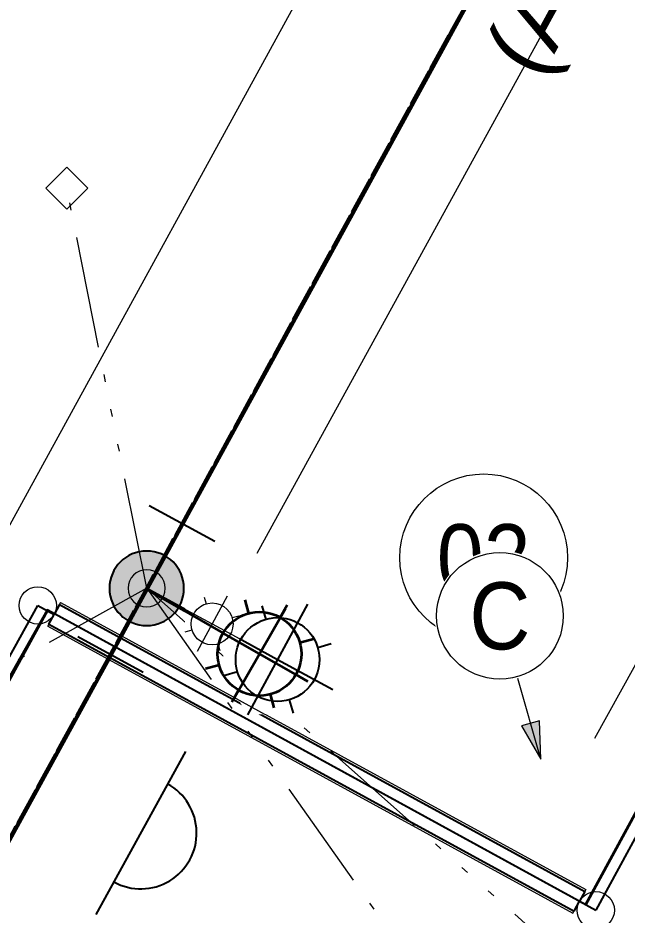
# Model space of a CAD drawing. Header units: metres. Extents: x 279683 to 1215799, y 6210454 to 24863887.
# Drawn here: x 280059.95 to 280076.3, y 6216994.01 to 6217018.09 of the extents above; entities that cross this region are included whole.
import ezdxf
from ezdxf.enums import TextEntityAlignment as Align

# ---------------------------------------------------------------- set-up
doc = ezdxf.new("R2010")
doc.units = ezdxf.units.M
for name, pattern in [('Cable Exist OH', [1, 1, 0]), ('IE Trench LV', [6, 4, -2]), ('PHANTOMX2', [6.6, 3, -0.75, 0.2, -0.75, 0.2, -0.75, 0.2, -0.75])]:
    doc.linetypes.add(name, pattern=pattern)
doc.layers.get('0').update_dxf_attribs({"color": 6})
for name, color, linetype, lineweight in [('_User Miscellaneous1', 11, 'Continuous', 13), ('_User Miscellaneous2', 31, 'Continuous', 13), ('_User Miscellaneous3', 51, 'Continuous', 13), ('_User Miscellaneous5', 121, 'Continuous', 13), ('_User Miscellaneous6', 13, 'Continuous', 13), ('_User_HV_Exist', 1, 'Continuous', 25), ('_User_LV_Exist', 5, 'Continuous', 25), ('_User_SL_Exist', 4, 'Continuous', 35), ('Cadastre Land Parcels_SP_EXT', 118, 'Continuous', 15), ('Services_SP_EXT', 42, 'PHANTOMX2', 20)]:
    doc.layers.add(name, color=color, linetype=linetype, lineweight=lineweight)
doc.layers.add('_User Miscellaneous11', color=252, linetype='Continuous', lineweight=13, transparency=0.5)
for name, color, linetype in [('Duct_SP_NEW', 2, 'Continuous'), ('Equip_SP_HV_EXT', 7, 'Continuous'), ('Equip_SP_SL_EXT', 7, 'Continuous'), ('Mains_LV_New_T84', 2, 'Cable x'), ('OH_Details_SP_MISC', 7, 'Continuous'), ('SupportsOH_SP_TR_HV_LV_SL_EXT', 7, 'Continuous'), ('Trench_SP_NEW', 2, 'Continuous')]:
    doc.layers.add(name, color=color, linetype=linetype)
doc.styles.add('POLE_LABEL', font='arial.ttf', dxfattribs={"height": 2})
doc.styles.add('SL_LABEL', font='arial.ttf', dxfattribs={"height": 2})
doc.styles.get("Standard").update_dxf_attribs({"font": 'arial.ttf'})
doc.linetypes.add('Cable New UG', pattern='A,5.5,-0.01,["X",Standard,S=1.8,R=0,X=0,Y=-0.94],-1.7', length=7.21)
doc.linetypes.add('Cable x', pattern='A,4.5,-0.01,["X",Standard,S=1.25,R=0,X=0,Y=-0.65],-1.2', length=5.71)
doc.linetypes.add('IE Trench HV', pattern='A,4,-0.4,["/",Standard,S=2,R=0,X=0.25,Y=-1],-1.6', length=6)

# ---------------------------------------------------------------- blocks, each defined once
blk = doc.blocks.new('CCP_EXT')
at = {"flags": 9}
for tag, p in [('ORIENTATION', (0, -0.8)), ('OWNED_BY', (0, -1)), ('USAGE', (0, -1.2)), ('LEGEND', (0, -1.4)), ('LIFE_SUPPORT', (0, -1.6)), ('STATE', (0, -1.8)), ('NOTES', (0, -2))]:
    blk.add_attdef(tag, text='', height=0.2, dxfattribs=at).set_placement(p, align=Align.MIDDLE_LEFT)
blk.add_wipeout([(0, 0.566), (0.566, 0), (0, -0.566), (-0.566, 0)])
blk.add_lwpolyline([(-0.566, 0), (0, 0.566), (0.566, 0), (0, -0.566), (-0.566, 0)])
at = {"flags": 1}
blk.add_attdef('Z', (0, 0), '', height=0.2, dxfattribs=at)
at = {"flags": 9}
for tag, p in [('CCP_TYPE', (0, 0)), ('CONSTRUCTED_VOLTAGE', (0, -0.2)), ('NO_PHASES', (0, -0.4)), ('OPERATING_VOLTAGE', (0, -0.6))]:
    blk.add_attdef(tag, text='', height=0.2, dxfattribs=at).set_placement(p, align=Align.MIDDLE_LEFT)
blk = doc.blocks.new('POLE_EXT')
blk.add_hatch(color=256).paths.add_polyline_path([(-1, 0, 1), (1, 0, 1)])
blk.add_lwpolyline([(-1, 0, 1), (1, 0, 1)], format="xyb", close=True)
at = {"flags": 8}
blk.add_attdef('pNumber', text='', height=2, dxfattribs=at).set_placement((2.5, 2.5), align=Align.MIDDLE_CENTER)
at = {"style": 'POLE_LABEL', "flags": 9}
for tag, p in [('STRUCTURE_PLANT_NUMBER', (1.355, 0.028)), ('STREET_CODE', (1.355, -0.2))]:
    blk.add_attdef(tag, text='', height=0.2, dxfattribs=at).set_placement(p, align=Align.MIDDLE_LEFT)
at = {"flags": 9}
for tag, p in [('OWNED_BY', (1.355, -0.4)), ('SPECIAL_USE', (1.355, -0.8)), ('PARENT', (1.355, -0.6)), ('STATE', (1.355, -1)), ('USAGE', (1.355, -1.2)), ('cLV', (1.355, -1.4)), ('hDepth', (1.355, -1.6)), ('cHV', (1.355, -2)), ('hDia', (1.355, -1.8)), ('LBRACKET', (1.355, -2.2)), ('LExisting', (1.355, -2.4)), ('LANTNUMBER', (1.355, -2.6)), ('LOther', (1.355, -2.8)), ('LRemove', (1.355, -3)), ('LEGEND', (1.355, -3.2)), ('cLinedev', (1.355, -3.4)), ('LOCATION', (1.355, -3.6)), ('pExisting', (1.355, -3.8)), ('PFNUMBER', (1.355, -4)), ('pFooting', (1.355, -4.4)), ('NEWPFNUMBER', (1.355, -4.2)), ('pNew', (1.355, -4.6)), ('pRelocate', (1.355, -5)), ('pRemove', (1.355, -5.2)), ('pReplace', (1.355, -5.4)), ('pStay', (1.355, -5.6)), ('pType', (1.355, -5.8)), ('cspan', (1.355, -6)), ('STREETNAME', (1.355, -6.2)), ('SUBURB', (1.355, -6.4)), ('NOTES', (1.355, -6.6)), ('MAINTAINED_BY', (1.355, -6.814)), ('OPERATED_BY', (1.355, -7.014))]:
    blk.add_attdef(tag, text='', height=0.2, dxfattribs=at).set_placement(p, align=Align.MIDDLE_LEFT)
at = {"flags": 1}
blk.add_attdef('Z', (1.355, -7.328), '', height=0.2, dxfattribs=at)
blk = doc.blocks.new('*U265')
at = {"layer": 'Equip_SP_HV_EXT'}
blk.add_line((3.339, 3.015), (8.339, 3.006), dxfattribs=at)
blk.add_arc((5.839, 3.011), 1.5, 359.9, 179.9, dxfattribs=at)
at = {"layer": 'Equip_SP_HV_EXT', "width": 0.9, "flags": 8}
blk.add_attdef('ASSET_NUM', text='', height=2, rotation=270, dxfattribs=at).set_placement((9.5, 0), align=Align.MIDDLE_CENTER)
at = {"layer": 'Equip_SP_HV_EXT'}
for tag, flags, p in [('STREET_CODE', 9, (0, 1.75)), ('ACTUAL_STATUS', 9, (0, 1.55)), ('CONSTRUCTED_VOLTAGE', 9, (0, 1.35)), ('OPERATING_VOLTAGE', 9, (0, 0.95)), ('NO_PHASES', 9, (0, 1.15)), ('ORIENTATION', 9, (0, 0.75)), ('OWNED_BY', 9, (0, 0.55)), ('OPERATED_BY', 9, (0, 0.35)), ('STATE', 9, (0, -0.05)), ('MAINTAINED_BY', 9, (0, 0.15)), ('SWITCH_TYPE', 9, (0, -0.25)), ('USAGE', 9, (0, -0.45)), ('LEGEND', 9, (0, -0.65)), ('LOCATION', 9, (0, -0.85)), ('STREETNAME', 9, (0, -1.05)), ('SUBURB', 9, (0, -1.25)), ('NOTES', 9, (0, -1.45)), ('LABEL_ALIGNMENT', 9, (0, -1.65)), ('Z', 1, (0, -1.85))]:
    blk.add_attdef(tag, text='', height=0.1, dxfattribs=dict(at, flags=flags)).set_placement(p, align=Align.MIDDLE_LEFT)
blk = doc.blocks.new('*U284')
at = {"flags": 9}
for tag, p in [('LRATECODE', (-7.4, 0)), ('LOUTREACHVOCAB', (-7.2, 0)), ('LOUTREACH', (-7, 0)), ('LANTNUMBER', (-6.6, 0)), ('LNEW', (-6.4, 0)), ('LMASTVOCAB', (-6.2, 0)), ('LMAST', (-6, 0)), ('LLAMPVOCAB', (-5.8, 0)), ('LLAMP', (-5.6, 0)), ('LEXIST', (-5.4, 0)), ('LCHARGE3PERCENT', (-5.2, 0)), ('LCHARGE3', (-5, 0)), ('LCHARGE2PERCENT', (-4.8, 0)), ('LCHARGE2', (-4.6, 0)), ('LCHARGE1PERCENT', (-4.4, 0)), ('LCHARGE1', (-4.2, 0)), ('LCATEGORY', (-4, 0)), ('LBRACKETVOCAB', (-3.8, 0)), ('LBRACKET', (-3.6, 0)), ('LKINGHEIGHT', (-3.4, 0)), ('CREPLACE', (-3.2, 0)), ('CREMOVE', (-3, 0)), ('CNUMBER', (-2.8, 0)), ('CNEW', (-2.6, 0)), ('CEXIST', (-2.4, 0)), ('USAGE', (-2.2, 0)), ('STATE', (-2, 0)), ('OWNED_BY', (-1.8, 0)), ('ORIENTATION', (-1.6, 0)), ('OPERATING_VOLTAGE', (-1.4, 0)), ('NO_PHASES', (-1.2, 0)), ('LANTERN_TYPE', (-1, 0)), ('LANTERN_PURPOSE', (-0.8, 0)), ('CONTROL_TYPE', (-0.6, 0)), ('CONSTRUCTED_VOLTAGE', (-0.4, 0))]:
    blk.add_attdef(tag, text='', height=0.001, rotation=270, dxfattribs=at).set_placement(p, align=Align.MIDDLE_LEFT)
at = {"style": 'SL_LABEL', "flags": 9}
blk.add_attdef('STREET_CODE', text='', height=0.001, rotation=270, dxfattribs=at).set_placement((0.001, 0), align=Align.MIDDLE_LEFT)
at = {"flags": 1}
blk.add_attdef('Z', (0, 0), '', height=0.001, rotation=270, dxfattribs=at)
at = {"width": 0.9}
blk.add_attdef('LNUMBER', text='', height=1, rotation=331.453, dxfattribs=at).set_placement((5.671, -4.224), align=Align.MIDDLE_LEFT)
at = {"flags": 9}
for tag, p in [('LREMOVE', (0, -7.6)), ('LREPLACE', (0, -7.8)), ('LTYPE', (0, -8)), ('LTYPEVOCAB', (0, -8.2)), ('LEGEND', (0, -8.4)), ('SUBURB', (0, -8.6)), ('STREETNAME', (0, -8.8)), ('LOCATION', (0, -9)), ('NOTES', (0, -9.2)), ('MAINTAINED_BY', (0, -9.863))]:
    blk.add_attdef(tag, text='', height=0.001, dxfattribs=at).set_placement(p, align=Align.MIDDLE_LEFT)
blk.add_attdef('OPERATED_BY', (0, -9.607), '', height=0.001, dxfattribs=at)
blk.add_wipeout([(4.996, -2.718), (3.939, -3.35), (2.707, -3.394), (2.075, -2.336), (2.031, -1.105), (3.089, -0.473), (4.32, -0.429), (4.952, -1.487)])
for p, q in [((0, 0), (3.514, -1.912)), ((3.089, -0.473), (3.195, -0.833)), ((4.32, -0.429), (3.514, -1.912)), ((4.952, -1.487), (4.593, -1.593)), ((3.514, -1.912), (2.707, -3.394)), ((3.514, -1.912), (4.996, -2.718)), ((2.075, -2.336), (2.435, -2.23)), ((3.939, -3.35), (3.832, -2.99))]:
    blk.add_line(p, q)
blk.add_circle((3.514, -1.912), 1.125)
blk = doc.blocks.new('*U296')
for p, q in [((-2, 1), (-2, -1)), ((2, -1), (2, 1)), ((-2, 0), (-2.5, 0)), ((2, 0), (2.5, 0))]:
    blk.add_line(p, q)
blk = doc.blocks.new('*U342')
for p, q in [((48.566, -27.112), (48.463, -27.473)), ((47.608, -27.573), (47.425, -27.245)), ((49.138, -28.007), (49.466, -27.825)), ((46.713, -28.145), (47.074, -28.248)), ((49.599, -28.965), (49.238, -28.862)), ((46.846, -29.286), (47.173, -29.103)), ((49.861, -31.612), (48.704, -29.538)), ((47.746, -29.998), (47.849, -29.637))]:
    blk.add_line(p, q)
at = {"linetype": 'Continuous'}
blk.add_line((47.608, -27.573), (48.704, -29.538), dxfattribs=at)
at = {"linetype": 'Continuous', "flags": 128}
blk.add_lwpolyline([(49.384, -27.87), (46.928, -29.24)], dxfattribs=at)
blk.add_circle((48.156, -28.555), 1.125)
blk = doc.blocks.new('*U204')
blk.add_wipeout([(-0.014, 2.35), (-0.043, 2.35), (-0.072, 2.349), (-0.101, 2.348), (-0.13, 2.346), (-0.158, 2.345), (-0.187, 2.343), (-0.216, 2.34), (-0.245, 2.337), (-0.273, 2.334), (-0.302, 2.331), (-0.331, 2.327), (-0.359, 2.322), (-0.388, 2.318), (-0.416, 2.313), (-0.444, 2.308), (-0.473, 2.302), (-0.501, 2.296), (-0.529, 2.29), (-0.557, 2.283), (-0.585, 2.276), (-0.613, 2.269), (-0.641, 2.261), (-0.668, 2.253), (-0.696, 2.245), (-0.723, 2.236), (-0.751, 2.227), (-0.778, 2.217), (-0.805, 2.208), (-0.832, 2.198), (-0.859, 2.187), (-0.886, 2.177), (-0.913, 2.166), (-0.939, 2.154), (-0.965, 2.143), (-0.992, 2.13), (-1.018, 2.118), (-1.044, 2.106), (-1.069, 2.093), (-1.095, 2.079), (-1.12, 2.066), (-1.146, 2.052), (-1.171, 2.038), (-1.196, 2.023), (-1.22, 2.008), (-1.245, 1.993), (-1.269, 1.978), (-1.294, 1.962), (-1.318, 1.946), (-1.341, 1.93), (-1.365, 1.913), (-1.388, 1.896), (-1.411, 1.879), (-1.434, 1.861), (-1.457, 1.844), (-1.48, 1.826), (-1.502, 1.807), (-1.524, 1.789), (-1.546, 1.77), (-1.567, 1.751), (-1.589, 1.732), (-1.61, 1.712), (-1.631, 1.692), (-1.651, 1.672), (-1.672, 1.651), (-1.692, 1.631), (-1.712, 1.61), (-1.732, 1.589), (-1.751, 1.567), (-1.77, 1.546), (-1.789, 1.524), (-1.807, 1.502), (-1.826, 1.48), (-1.844, 1.457), (-1.861, 1.434), (-1.879, 1.411), (-1.896, 1.388), (-1.913, 1.365), (-1.93, 1.341), (-1.946, 1.318), (-1.962, 1.294), (-1.978, 1.269), (-1.993, 1.245), (-2.008, 1.22), (-2.023, 1.196), (-2.038, 1.171), (-2.052, 1.146), (-2.066, 1.12), (-2.079, 1.095), (-2.093, 1.069), (-2.106, 1.044), (-2.118, 1.018), (-2.13, 0.992), (-2.143, 0.965), (-2.154, 0.939), (-2.166, 0.913), (-2.177, 0.886), (-2.187, 0.859), (-2.198, 0.832), (-2.208, 0.805), (-2.217, 0.778), (-2.227, 0.751), (-2.236, 0.723), (-2.245, 0.696), (-2.253, 0.668), (-2.261, 0.641), (-2.269, 0.613), (-2.276, 0.585), (-2.283, 0.557), (-2.29, 0.529), (-2.296, 0.501), (-2.302, 0.473), (-2.308, 0.444), (-2.313, 0.416), (-2.318, 0.388), (-2.322, 0.359), (-2.327, 0.331), (-2.331, 0.302), (-2.334, 0.273), (-2.337, 0.245), (-2.34, 0.216), (-2.343, 0.187), (-2.345, 0.158), (-2.346, 0.13), (-2.348, 0.101), (-2.349, 0.072), (-2.35, 0.043), (-2.35, 0.014), (-2.35, -0.014), (-2.35, -0.043), (-2.349, -0.072), (-2.348, -0.101), (-2.346, -0.13), (-2.345, -0.158), (-2.343, -0.187), (-2.34, -0.216), (-2.337, -0.245), (-2.334, -0.273), (-2.331, -0.302), (-2.327, -0.331), (-2.322, -0.359), (-2.318, -0.388), (-2.313, -0.416), (-2.308, -0.444), (-2.302, -0.473), (-2.296, -0.501), (-2.29, -0.529), (-2.283, -0.557), (-2.276, -0.585), (-2.269, -0.613), (-2.261, -0.641), (-2.253, -0.668), (-2.245, -0.696), (-2.236, -0.723), (-2.227, -0.751), (-2.217, -0.778), (-2.208, -0.805), (-2.198, -0.832), (-2.187, -0.859), (-2.177, -0.886), (-2.166, -0.913), (-2.154, -0.939), (-2.143, -0.965), (-2.13, -0.992), (-2.118, -1.018), (-2.106, -1.044), (-2.093, -1.069), (-2.079, -1.095), (-2.066, -1.12), (-2.052, -1.146), (-2.038, -1.171), (-2.023, -1.196), (-2.008, -1.22), (-1.993, -1.245), (-1.978, -1.269), (-1.962, -1.294), (-1.946, -1.318), (-1.93, -1.341), (-1.913, -1.365), (-1.896, -1.388), (-1.879, -1.411), (-1.861, -1.434), (-1.844, -1.457), (-1.826, -1.48), (-1.807, -1.502), (-1.789, -1.524), (-1.77, -1.546), (-1.751, -1.567), (-1.732, -1.589), (-1.712, -1.61), (-1.692, -1.631), (-1.672, -1.651), (-1.651, -1.672), (-1.631, -1.692), (-1.61, -1.712), (-1.589, -1.732), (-1.567, -1.751), (-1.546, -1.77), (-1.524, -1.789), (-1.502, -1.807), (-1.48, -1.826), (-1.457, -1.844), (-1.434, -1.861), (-1.411, -1.879), (-1.388, -1.896), (-1.365, -1.913), (-1.341, -1.93), (-1.318, -1.946), (-1.294, -1.962), (-1.269, -1.978), (-1.245, -1.993), (-1.22, -2.008), (-1.196, -2.023), (-1.171, -2.038), (-1.146, -2.052), (-1.12, -2.066), (-1.095, -2.079), (-1.069, -2.093), (-1.044, -2.106), (-1.018, -2.118), (-0.992, -2.13), (-0.965, -2.143), (-0.939, -2.154), (-0.913, -2.166), (-0.886, -2.177), (-0.859, -2.187), (-0.832, -2.198), (-0.805, -2.208), (-0.778, -2.217), (-0.751, -2.227), (-0.723, -2.236), (-0.696, -2.245), (-0.668, -2.253), (-0.641, -2.261), (-0.613, -2.269), (-0.585, -2.276), (-0.557, -2.283), (-0.529, -2.29), (-0.501, -2.296), (-0.473, -2.302), (-0.444, -2.308), (-0.416, -2.313), (-0.388, -2.318), (-0.359, -2.322), (-0.331, -2.327), (-0.302, -2.331), (-0.273, -2.334), (-0.245, -2.337), (-0.216, -2.34), (-0.187, -2.343), (-0.158, -2.345), (-0.13, -2.346), (-0.101, -2.348), (-0.072, -2.349), (-0.043, -2.35), (-0.014, -2.35), (0.014, -2.35), (0.043, -2.35), (0.072, -2.349), (0.101, -2.348), (0.13, -2.346), (0.158, -2.345), (0.187, -2.343), (0.216, -2.34), (0.245, -2.337), (0.273, -2.334), (0.302, -2.331), (0.331, -2.327), (0.359, -2.322), (0.388, -2.318), (0.416, -2.313), (0.444, -2.308), (0.473, -2.302), (0.501, -2.296), (0.529, -2.29), (0.557, -2.283), (0.585, -2.276), (0.613, -2.269), (0.641, -2.261), (0.668, -2.253), (0.696, -2.245), (0.723, -2.236), (0.751, -2.227), (0.778, -2.217), (0.805, -2.208), (0.832, -2.198), (0.859, -2.187), (0.886, -2.177), (0.913, -2.166), (0.939, -2.154), (0.965, -2.143), (0.992, -2.13), (1.018, -2.118), (1.044, -2.106), (1.069, -2.093), (1.095, -2.079), (1.12, -2.066), (1.146, -2.052), (1.171, -2.038), (1.196, -2.023), (1.22, -2.008), (1.245, -1.993), (1.269, -1.978), (1.294, -1.962), (1.318, -1.946), (1.341, -1.93), (1.365, -1.913), (1.388, -1.896), (1.411, -1.879), (1.434, -1.861), (1.457, -1.844), (1.48, -1.826), (1.502, -1.807), (1.524, -1.789), (1.546, -1.77), (1.567, -1.751), (1.589, -1.732), (1.61, -1.712), (1.631, -1.692), (1.651, -1.672), (1.672, -1.651), (1.692, -1.631), (1.712, -1.61), (1.732, -1.589), (1.751, -1.567), (1.77, -1.546), (1.789, -1.524), (1.807, -1.502), (1.826, -1.48), (1.844, -1.457), (1.861, -1.434), (1.879, -1.411), (1.896, -1.388), (1.913, -1.365), (1.93, -1.341), (1.946, -1.318), (1.962, -1.294), (1.978, -1.269), (1.993, -1.245), (2.008, -1.22), (2.023, -1.196), (2.038, -1.171), (2.052, -1.146), (2.066, -1.12), (2.079, -1.095), (2.093, -1.069), (2.106, -1.044), (2.118, -1.018), (2.13, -0.992), (2.143, -0.965), (2.154, -0.939), (2.166, -0.913), (2.177, -0.886), (2.187, -0.859), (2.198, -0.832), (2.208, -0.805), (2.217, -0.778), (2.227, -0.751), (2.236, -0.723), (2.245, -0.696), (2.253, -0.668), (2.261, -0.641), (2.269, -0.613), (2.276, -0.585), (2.283, -0.557), (2.29, -0.529), (2.296, -0.501), (2.302, -0.473), (2.308, -0.444), (2.313, -0.416), (2.318, -0.388), (2.322, -0.359), (2.327, -0.331), (2.331, -0.302), (2.334, -0.273), (2.337, -0.245), (2.34, -0.216), (2.343, -0.187), (2.345, -0.158), (2.346, -0.13), (2.348, -0.101), (2.349, -0.072), (2.35, -0.043), (2.35, -0.014), (2.35, 0.014), (2.35, 0.043), (2.349, 0.072), (2.348, 0.101), (2.346, 0.13), (2.345, 0.158), (2.343, 0.187), (2.34, 0.216), (2.337, 0.245), (2.334, 0.273), (2.331, 0.302), (2.327, 0.331), (2.322, 0.359), (2.318, 0.388), (2.313, 0.416), (2.308, 0.444), (2.302, 0.473), (2.296, 0.501), (2.29, 0.529), (2.283, 0.557), (2.276, 0.585), (2.269, 0.613), (2.261, 0.641), (2.253, 0.668), (2.245, 0.696), (2.236, 0.723), (2.227, 0.751), (2.217, 0.778), (2.208, 0.805), (2.198, 0.832), (2.187, 0.859), (2.177, 0.886), (2.166, 0.913), (2.154, 0.939), (2.143, 0.965), (2.13, 0.992), (2.118, 1.018), (2.106, 1.044), (2.093, 1.069), (2.079, 1.095), (2.066, 1.12), (2.052, 1.146), (2.038, 1.171), (2.023, 1.196), (2.008, 1.22), (1.993, 1.245), (1.978, 1.269), (1.962, 1.294), (1.946, 1.318), (1.93, 1.341), (1.913, 1.365), (1.896, 1.388), (1.879, 1.411), (1.861, 1.434), (1.844, 1.457), (1.826, 1.48), (1.807, 1.502), (1.789, 1.524), (1.77, 1.546), (1.751, 1.567), (1.732, 1.589), (1.712, 1.61), (1.692, 1.631), (1.672, 1.651), (1.651, 1.672), (1.631, 1.692), (1.61, 1.712), (1.589, 1.732), (1.567, 1.751), (1.546, 1.77), (1.524, 1.789), (1.502, 1.807), (1.48, 1.826), (1.457, 1.844), (1.434, 1.861), (1.411, 1.879), (1.388, 1.896), (1.365, 1.913), (1.341, 1.93), (1.318, 1.946), (1.294, 1.962), (1.269, 1.978), (1.245, 1.993), (1.22, 2.008), (1.196, 2.023), (1.171, 2.038), (1.146, 2.052), (1.12, 2.066), (1.095, 2.079), (1.069, 2.093), (1.044, 2.106), (1.018, 2.118), (0.992, 2.13), (0.965, 2.143), (0.939, 2.154), (0.913, 2.166), (0.886, 2.177), (0.859, 2.187), (0.832, 2.198), (0.805, 2.208), (0.778, 2.217), (0.751, 2.227), (0.723, 2.236), (0.696, 2.245), (0.668, 2.253), (0.641, 2.261), (0.613, 2.269), (0.585, 2.276), (0.557, 2.283), (0.529, 2.29), (0.501, 2.296), (0.473, 2.302), (0.444, 2.308), (0.416, 2.313), (0.388, 2.318), (0.359, 2.322), (0.331, 2.327), (0.302, 2.331), (0.273, 2.334), (0.245, 2.337), (0.216, 2.34), (0.187, 2.343), (0.158, 2.345), (0.13, 2.346), (0.101, 2.348), (0.072, 2.349), (0.043, 2.35), (0.014, 2.35)])
blk.add_circle((0, 0), 2.25)
at = {"width": 0.9}
blk.add_attdef('CODE', text='', height=1.8, dxfattribs=at).set_placement((0, 0), align=Align.MIDDLE_CENTER)
at = {"flags": 1}
blk.add_attdef('Z', (0, 0), '', height=0.2, dxfattribs=at)
blk = doc.blocks.new('*U378')
h = blk.add_hatch(color=256)
h.dxf.hatch_style = 1
h.paths.add_polyline_path([(1.064, -2.816), (0.584, -2.953), (1.099, -3.846)])
at = {"flags": 128}
blk.add_lwpolyline([(1.064, -2.816), (0.584, -2.953), (1.099, -3.846), (1.064, -2.816)], dxfattribs=at)
blk.add_wipeout([(0, 1.75), (-0.021, 1.75), (-0.043, 1.749), (-0.064, 1.749), (-0.086, 1.748), (-0.107, 1.747), (-0.129, 1.745), (-0.15, 1.744), (-0.172, 1.742), (-0.193, 1.739), (-0.214, 1.737), (-0.236, 1.734), (-0.257, 1.731), (-0.278, 1.728), (-0.299, 1.724), (-0.32, 1.72), (-0.341, 1.716), (-0.362, 1.712), (-0.383, 1.707), (-0.404, 1.703), (-0.425, 1.698), (-0.446, 1.692), (-0.467, 1.687), (-0.487, 1.681), (-0.508, 1.675), (-0.529, 1.668), (-0.549, 1.662), (-0.569, 1.655), (-0.59, 1.648), (-0.61, 1.64), (-0.63, 1.633), (-0.65, 1.625), (-0.67, 1.617), (-0.689, 1.608), (-0.709, 1.6), (-0.729, 1.591), (-0.748, 1.582), (-0.768, 1.573), (-0.787, 1.563), (-0.806, 1.553), (-0.825, 1.543), (-0.844, 1.533), (-0.863, 1.523), (-0.881, 1.512), (-0.9, 1.501), (-0.918, 1.49), (-0.936, 1.478), (-0.954, 1.467), (-0.972, 1.455), (-0.99, 1.443), (-1.008, 1.431), (-1.025, 1.418), (-1.042, 1.406), (-1.06, 1.393), (-1.077, 1.38), (-1.094, 1.366), (-1.11, 1.353), (-1.127, 1.339), (-1.143, 1.325), (-1.159, 1.311), (-1.175, 1.297), (-1.191, 1.282), (-1.207, 1.267), (-1.222, 1.253), (-1.237, 1.237), (-1.253, 1.222), (-1.267, 1.207), (-1.282, 1.191), (-1.297, 1.175), (-1.311, 1.159), (-1.325, 1.143), (-1.339, 1.127), (-1.353, 1.11), (-1.366, 1.094), (-1.38, 1.077), (-1.393, 1.06), (-1.406, 1.042), (-1.418, 1.025), (-1.431, 1.008), (-1.443, 0.99), (-1.455, 0.972), (-1.467, 0.954), (-1.478, 0.936), (-1.49, 0.918), (-1.501, 0.9), (-1.512, 0.881), (-1.523, 0.863), (-1.533, 0.844), (-1.543, 0.825), (-1.553, 0.806), (-1.563, 0.787), (-1.573, 0.768), (-1.582, 0.748), (-1.591, 0.729), (-1.6, 0.709), (-1.608, 0.689), (-1.617, 0.67), (-1.625, 0.65), (-1.633, 0.63), (-1.64, 0.61), (-1.648, 0.59), (-1.655, 0.569), (-1.662, 0.549), (-1.668, 0.529), (-1.675, 0.508), (-1.681, 0.487), (-1.687, 0.467), (-1.692, 0.446), (-1.698, 0.425), (-1.703, 0.404), (-1.707, 0.383), (-1.712, 0.362), (-1.716, 0.341), (-1.72, 0.32), (-1.724, 0.299), (-1.728, 0.278), (-1.731, 0.257), (-1.734, 0.236), (-1.737, 0.214), (-1.739, 0.193), (-1.742, 0.172), (-1.744, 0.15), (-1.745, 0.129), (-1.747, 0.107), (-1.748, 0.086), (-1.749, 0.064), (-1.749, 0.043), (-1.75, 0.021), (-1.75, 0), (-1.75, -0.021), (-1.749, -0.043), (-1.749, -0.064), (-1.748, -0.086), (-1.747, -0.107), (-1.745, -0.129), (-1.744, -0.15), (-1.742, -0.172), (-1.739, -0.193), (-1.737, -0.214), (-1.734, -0.236), (-1.731, -0.257), (-1.728, -0.278), (-1.724, -0.299), (-1.72, -0.32), (-1.716, -0.341), (-1.712, -0.362), (-1.707, -0.383), (-1.703, -0.404), (-1.698, -0.425), (-1.692, -0.446), (-1.687, -0.467), (-1.681, -0.487), (-1.675, -0.508), (-1.668, -0.529), (-1.662, -0.549), (-1.655, -0.569), (-1.648, -0.59), (-1.64, -0.61), (-1.633, -0.63), (-1.625, -0.65), (-1.617, -0.67), (-1.608, -0.689), (-1.6, -0.709), (-1.591, -0.729), (-1.582, -0.748), (-1.573, -0.768), (-1.563, -0.787), (-1.553, -0.806), (-1.543, -0.825), (-1.533, -0.844), (-1.523, -0.863), (-1.512, -0.881), (-1.501, -0.9), (-1.49, -0.918), (-1.478, -0.936), (-1.467, -0.954), (-1.455, -0.972), (-1.443, -0.99), (-1.431, -1.008), (-1.418, -1.025), (-1.406, -1.042), (-1.393, -1.06), (-1.38, -1.077), (-1.366, -1.094), (-1.353, -1.11), (-1.339, -1.127), (-1.325, -1.143), (-1.311, -1.159), (-1.297, -1.175), (-1.282, -1.191), (-1.267, -1.207), (-1.253, -1.222), (-1.237, -1.237), (-1.222, -1.253), (-1.207, -1.267), (-1.191, -1.282), (-1.175, -1.297), (-1.159, -1.311), (-1.143, -1.325), (-1.127, -1.339), (-1.11, -1.353), (-1.094, -1.366), (-1.077, -1.38), (-1.06, -1.393), (-1.042, -1.406), (-1.025, -1.418), (-1.008, -1.431), (-0.99, -1.443), (-0.972, -1.455), (-0.954, -1.467), (-0.936, -1.478), (-0.918, -1.49), (-0.9, -1.501), (-0.881, -1.512), (-0.863, -1.523), (-0.844, -1.533), (-0.825, -1.543), (-0.806, -1.553), (-0.787, -1.563), (-0.768, -1.573), (-0.748, -1.582), (-0.729, -1.591), (-0.709, -1.6), (-0.689, -1.608), (-0.67, -1.617), (-0.65, -1.625), (-0.63, -1.633), (-0.61, -1.64), (-0.59, -1.648), (-0.569, -1.655), (-0.549, -1.662), (-0.529, -1.668), (-0.508, -1.675), (-0.487, -1.681), (-0.467, -1.687), (-0.446, -1.692), (-0.425, -1.698), (-0.404, -1.703), (-0.383, -1.707), (-0.362, -1.712), (-0.341, -1.716), (-0.32, -1.72), (-0.299, -1.724), (-0.278, -1.728), (-0.257, -1.731), (-0.236, -1.734), (-0.214, -1.737), (-0.193, -1.739), (-0.172, -1.742), (-0.15, -1.744), (-0.129, -1.745), (-0.107, -1.747), (-0.086, -1.748), (-0.064, -1.749), (-0.043, -1.749), (-0.021, -1.75), (0, -1.75), (0.021, -1.75), (0.043, -1.749), (0.064, -1.749), (0.086, -1.748), (0.107, -1.747), (0.129, -1.745), (0.15, -1.744), (0.172, -1.742), (0.193, -1.739), (0.214, -1.737), (0.236, -1.734), (0.257, -1.731), (0.278, -1.728), (0.299, -1.724), (0.32, -1.72), (0.341, -1.716), (0.362, -1.712), (0.383, -1.707), (0.404, -1.703), (0.425, -1.698), (0.446, -1.692), (0.467, -1.687), (0.487, -1.681), (0.508, -1.675), (0.529, -1.668), (0.549, -1.662), (0.569, -1.655), (0.59, -1.648), (0.61, -1.64), (0.63, -1.633), (0.65, -1.625), (0.67, -1.617), (0.689, -1.608), (0.709, -1.6), (0.729, -1.591), (0.748, -1.582), (0.768, -1.573), (0.787, -1.563), (0.806, -1.553), (0.825, -1.543), (0.844, -1.533), (0.863, -1.523), (0.881, -1.512), (0.9, -1.501), (0.918, -1.49), (0.936, -1.478), (0.954, -1.467), (0.972, -1.455), (0.99, -1.443), (1.008, -1.431), (1.025, -1.418), (1.042, -1.406), (1.06, -1.393), (1.077, -1.38), (1.094, -1.366), (1.11, -1.353), (1.127, -1.339), (1.143, -1.325), (1.159, -1.311), (1.175, -1.297), (1.191, -1.282), (1.207, -1.267), (1.222, -1.253), (1.237, -1.237), (1.253, -1.222), (1.267, -1.207), (1.282, -1.191), (1.297, -1.175), (1.311, -1.159), (1.325, -1.143), (1.339, -1.127), (1.353, -1.11), (1.366, -1.094), (1.38, -1.077), (1.393, -1.06), (1.406, -1.042), (1.418, -1.025), (1.431, -1.008), (1.443, -0.99), (1.455, -0.972), (1.467, -0.954), (1.478, -0.936), (1.49, -0.918), (1.501, -0.9), (1.512, -0.881), (1.523, -0.863), (1.533, -0.844), (1.543, -0.825), (1.553, -0.806), (1.563, -0.787), (1.573, -0.768), (1.582, -0.748), (1.591, -0.729), (1.6, -0.709), (1.608, -0.689), (1.617, -0.67), (1.625, -0.65), (1.633, -0.63), (1.64, -0.61), (1.648, -0.59), (1.655, -0.569), (1.662, -0.549), (1.668, -0.529), (1.675, -0.508), (1.681, -0.487), (1.687, -0.467), (1.692, -0.446), (1.698, -0.425), (1.703, -0.404), (1.707, -0.383), (1.712, -0.362), (1.716, -0.341), (1.72, -0.32), (1.724, -0.299), (1.728, -0.278), (1.731, -0.257), (1.734, -0.236), (1.737, -0.214), (1.739, -0.193), (1.742, -0.172), (1.744, -0.15), (1.745, -0.129), (1.747, -0.107), (1.748, -0.086), (1.749, -0.064), (1.749, -0.043), (1.75, -0.021), (1.75, 0), (1.75, 0.021), (1.749, 0.043), (1.749, 0.064), (1.748, 0.086), (1.747, 0.107), (1.745, 0.129), (1.744, 0.15), (1.742, 0.172), (1.739, 0.193), (1.737, 0.214), (1.734, 0.236), (1.731, 0.257), (1.728, 0.278), (1.724, 0.299), (1.72, 0.32), (1.716, 0.341), (1.712, 0.362), (1.707, 0.383), (1.703, 0.404), (1.698, 0.425), (1.692, 0.446), (1.687, 0.467), (1.681, 0.487), (1.675, 0.508), (1.668, 0.529), (1.662, 0.549), (1.655, 0.569), (1.648, 0.59), (1.64, 0.61), (1.633, 0.63), (1.625, 0.65), (1.617, 0.67), (1.608, 0.689), (1.6, 0.709), (1.591, 0.729), (1.582, 0.748), (1.573, 0.768), (1.563, 0.787), (1.553, 0.806), (1.543, 0.825), (1.533, 0.844), (1.523, 0.863), (1.512, 0.881), (1.501, 0.9), (1.49, 0.918), (1.478, 0.936), (1.467, 0.954), (1.455, 0.972), (1.443, 0.99), (1.431, 1.008), (1.418, 1.025), (1.406, 1.042), (1.393, 1.06), (1.38, 1.077), (1.366, 1.094), (1.353, 1.11), (1.339, 1.127), (1.325, 1.143), (1.311, 1.159), (1.297, 1.175), (1.282, 1.191), (1.267, 1.207), (1.253, 1.222), (1.237, 1.237), (1.222, 1.253), (1.207, 1.267), (1.191, 1.282), (1.175, 1.297), (1.159, 1.311), (1.143, 1.325), (1.127, 1.339), (1.11, 1.353), (1.094, 1.366), (1.077, 1.38), (1.06, 1.393), (1.042, 1.406), (1.025, 1.418), (1.008, 1.431), (0.99, 1.443), (0.972, 1.455), (0.954, 1.467), (0.936, 1.478), (0.918, 1.49), (0.9, 1.501), (0.881, 1.512), (0.863, 1.523), (0.844, 1.533), (0.825, 1.543), (0.806, 1.553), (0.787, 1.563), (0.768, 1.573), (0.748, 1.582), (0.729, 1.591), (0.709, 1.6), (0.689, 1.608), (0.67, 1.617), (0.65, 1.625), (0.63, 1.633), (0.61, 1.64), (0.59, 1.648), (0.569, 1.655), (0.549, 1.662), (0.529, 1.668), (0.508, 1.675), (0.487, 1.681), (0.467, 1.687), (0.446, 1.692), (0.425, 1.698), (0.404, 1.703), (0.383, 1.707), (0.362, 1.712), (0.341, 1.716), (0.32, 1.72), (0.299, 1.724), (0.278, 1.728), (0.257, 1.731), (0.236, 1.734), (0.214, 1.737), (0.193, 1.739), (0.172, 1.742), (0.15, 1.744), (0.129, 1.745), (0.107, 1.747), (0.086, 1.748), (0.064, 1.749), (0.043, 1.749), (0.021, 1.75)])
blk.add_line((1.099, -3.846), (0.481, -1.683))
blk.add_circle((0, 0), 1.7)
at = {"width": 0.9}
blk.add_attdef('CODE', text='', height=1.8, dxfattribs=at).set_placement((0, 0), align=Align.MIDDLE_CENTER)
at = {"flags": 1}
blk.add_attdef('Z', (0, 0), '', height=0.2, dxfattribs=at)

msp = doc.modelspace()

# ---------------------------------------------------------------- linework, layer by layer
at = {"layer": '_User Miscellaneous11'}
for centre in [(280060.4801, 6217002.3185), (280075.4591, 6216994.1369)]:
    msp.add_circle(centre, 0.5, dxfattribs=at)
at = {"layer": '_User Miscellaneous2'}
for p, q in [((280061.0915, 6217002.3947), (280060.9189, 6217002.0788)), ((280060.7464, 6217001.7628), (280060.9189, 6217002.0788)), ((280075.1929, 6216994.6925), (280075.0203, 6216994.3766)), ((280074.8477, 6216994.0606), (280075.0203, 6216994.3766))]:
    msp.add_line(p, q, dxfattribs=at)
at = {"layer": '_User Miscellaneous6', "lineweight": 13, "ltscale": 0.7, "transparency": 33554559}
for p, q in [((280066.368, 6217003.7168), (280076.0991, 6217021.4445)), ((280075.4366, 6216998.7555), (280083.1014, 6217012.6668))]:
    msp.add_line(p, q, dxfattribs=at)
at = {"layer": '_User_HV_Exist'}
for points in [[(280064.3522, 6217004.5123), (280093.3673, 6217057.583)], [(280063.4038, 6217002.7776), (280063.8835, 6217003.6549)], [(280062.9226, 6217001.9009), (280063.4038, 6217002.7775)], [(280042.6287, 6216964.9353), (280062.4303, 6217001.0042)]]:
    msp.add_lwpolyline(points, dxfattribs=at)
at = {"layer": 'Cadastre Land Parcels_SP_EXT', "linetype": 'Continuous'}
msp.add_lwpolyline([(280068.8841, 6217021.1973), (280033.608, 6217040.478), (280023.965, 6217022.822), (280059.2212, 6217003.5588), (280068.8841, 6217021.1973)], close=True, dxfattribs=at)
at = {"layer": 'Duct_SP_NEW'}
for p, q in [((280061.0627, 6217002.3421), (280060.9189, 6217002.0788)), ((280061.0627, 6217002.3421), (280075.1641, 6216994.6399)), ((280060.7751, 6217001.8155), (280060.9189, 6217002.0788)), ((280060.7751, 6217001.8155), (280074.8765, 6216994.1133)), ((280075.1641, 6216994.6399), (280075.0203, 6216994.3766)), ((280074.8765, 6216994.1133), (280075.0203, 6216994.3766))]:
    msp.add_line(p, q, dxfattribs=at)
at = {"layer": 'Mains_LV_New_T84', "flags": 128}
msp.add_lwpolyline([(280084.7204, 6217011.7885), (280075.1958, 6216994.2807), (280060.7533, 6217002.1927), (280040.8967, 6216965.9354)], dxfattribs=at)
at = {"layer": 'Services_SP_EXT'}
for points in [[(280063.4038, 6217002.7775), (280051.8887, 6216996.3747)], [(280063.4038, 6217002.7775), (280077.835, 6216989.9979), (280149.4903, 6216953.5797)], [(280063.4039, 6217002.7775), (280074.2148, 6216987.5049), (280074.6716, 6216983.036)]]:
    msp.add_lwpolyline(points, dxfattribs=at)
at = {"layer": 'Trench_SP_NEW', "linetype": 'IE Trench HV', "flags": 128}
msp.add_lwpolyline([(280113.7429, 6217048.2281), (280102.5424, 6217040.0676), (280094.4866, 6217029.1184), (280075.4591, 6216994.1369)], dxfattribs=at)
at = {"layer": 'Trench_SP_NEW', "linetype": 'IE Trench LV', "flags": 128}
for points in [[(280042.6287, 6216964.9353), (280040.6073, 6216966.0427), (280060.4801, 6217002.3185), (280060.9189, 6217002.0788)], [(280075.0203, 6216994.3766), (280075.4591, 6216994.1369)]]:
    msp.add_lwpolyline(points, dxfattribs=at)

# ---------------------------------------------------------------- block references
at = {"layer": 'Equip_SP_HV_EXT'}
ref = msp.add_blockref('*U265', (280063.4039, 6217002.7775), dxfattribs=dict(at, rotation=241.3335904136414))
ref.add_attrib('ASSET_NUM', '12447', dxfattribs={"height": 2.5}).set_placement((280058.403, 6216991.0391), align=Align.MIDDLE_LEFT)
at = {"layer": 'SupportsOH_SP_TR_HV_LV_SL_EXT'}
msp.add_blockref('POLE_EXT', (280063.4039, 6217002.7775), dxfattribs=at)

# ---------------------------------------------------------------- texts
at = {"layer": '_User_HV_Exist', "lineweight": 0, "insert": (280079.7061, 6217030.5644), "char_height": 1.75, "attachment_point": 2, "rotation": 61.33351}
msp.add_mtext('\\A1;({\\A0;A}44) 7/4.50 AAC "Mercury"  ', dxfattribs=at)

# ---------------------------------------------------------------- next in the draw order: block references
at = {"layer": 'Services_SP_EXT'}
msp.add_blockref('CCP_EXT', (280061.262, 6217013.517), dxfattribs=at)

# ---------------------------------------------------------------- next in the draw order: block references
msp.add_blockref('CCP_EXT', (280061.262, 6217013.517), dxfattribs=at)

# ---------------------------------------------------------------- next in the draw order: linework, layer by layer
at = {"layer": '_User_LV_Exist', "linetype": 'Cable Exist OH', "flags": 128}
msp.add_lwpolyline([(280043.5912, 6216966.6886), (280063.4038, 6217002.7776), (280094.1996, 6217059.115), (280110.1052, 6217087.9836), (280117.6242, 6217101.646)], dxfattribs=at)
at = {"layer": 'OH_Details_SP_MISC', "color": 7, "linetype": 'Cable Exist OH', "lineweight": 40, "flags": 128}
msp.add_lwpolyline([(279933.9268, 6216758.2808), (279954.856, 6216799.621), (279973.2814, 6216834.907), (279991.583, 6216870.539), (280003.704, 6216894.02), (280026.99, 6216936.517), (280042.6287, 6216964.9353), (280063.4037, 6217002.7775), (280093.3384, 6217057.5519), (280110.1052, 6217087.9837), (280130.3355, 6217124.7431)], dxfattribs=at)
at = {"layer": 'Services_SP_EXT'}
msp.add_lwpolyline([(280063.4039, 6217002.7775), (280061.2621, 6217013.517)], dxfattribs=at)

# ---------------------------------------------------------------- next in the draw order: block references
at = {"layer": 'Equip_SP_SL_EXT'}
msp.add_blockref('*U284', (280063.4039, 6217002.7774), dxfattribs=at)

# ---------------------------------------------------------------- next in the draw order: block references
at = {"layer": '_User Miscellaneous5', "xscale": 0.5, "yscale": 0.5, "zscale": 0.5}
msp.add_blockref('POLE_EXT', (280063.4039, 6217002.7775), dxfattribs=at)
at = {"layer": '_User_HV_Exist', "rotation": 61.33350500338678}
msp.add_blockref('*U296', (280063.3928, 6217002.7574), dxfattribs=at)

# ---------------------------------------------------------------- next in the draw order: block references
at = {"layer": '_User Miscellaneous5', "xscale": 0.5, "yscale": 0.5, "zscale": 0.5}
msp.add_blockref('*U284', (280063.4039, 6217002.7774), dxfattribs=at)

# ---------------------------------------------------------------- next in the draw order: linework, layer by layer
at = {"layer": '_User Miscellaneous2'}
for p, q in [((280061.0915, 6217002.3947), (280075.1929, 6216994.6925)), ((280060.7464, 6217001.7628), (280074.8477, 6216994.0606))]:
    msp.add_line(p, q, dxfattribs=at)
at = {"layer": '_User_SL_Exist', "flags": 128}
msp.add_lwpolyline([(280039.3208, 6216958.7452), (280092.9087, 6217056.59)], dxfattribs=at)

# ---------------------------------------------------------------- next in the draw order: block references
at = {"layer": '_User_SL_Exist', "rotation": 211.0707297136049}
msp.add_blockref('*U342', (280122.415, 6217001.4137), dxfattribs=at)

# ---------------------------------------------------------------- next in the draw order: block references
at = {"layer": '_User Miscellaneous3', "color": 40}
msp.add_blockref('*U204', (280072.4506, 6217003.5989), dxfattribs=at).add_auto_attribs({'CODE': '02'})

# ---------------------------------------------------------------- next in the draw order: block references
at = {"layer": '_User Miscellaneous1'}
msp.add_blockref('*U378', (280072.8843, 6217002.0386), dxfattribs=at).add_auto_attribs({'CODE': 'C'})

# ---------------------------------------------------------------- next in the draw order: linework, layer by layer
at = {"layer": '_User_LV_Exist', "linetype": 'Cable New UG', "flags": 128}
msp.add_lwpolyline([(280084.7016, 6217011.7989), (280075.177, 6216994.2912), (280060.7345, 6217002.2032), (280041.5092, 6216968.2135)], dxfattribs=at)

doc.saveas('drawing.dxf')
